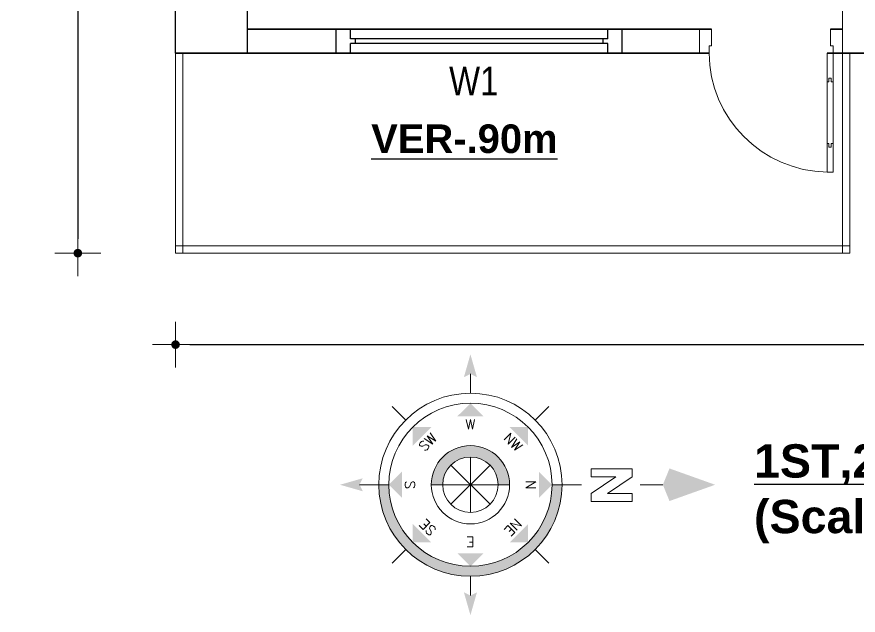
# Model space of a CAD drawing. Header units: inches. Extents: x -100787 to 3653, y -96809 to -8632.
# Drawn here: x -73734.7 to -73558.1, y -92394.9 to -92269.3 of the extents above; entities that cross this region are included whole.
import ezdxf
from ezdxf.enums import TextEntityAlignment as Align

# ---------------------------------------------------------------- set-up
doc = ezdxf.new("R2010")
doc.units = ezdxf.units.IN
doc.header["$MEASUREMENT"] = 0
doc.header["$PDMODE"] = 99
for name, color, linetype, lineweight in [('1-FOUNDATION DIM', 31, 'Continuous', 5), ('DIM', 7, 'Continuous', 15), ('door', 132, 'Continuous', 15), ('ELE.POWER', 10, 'Continuous', 20), ('Furniture Gr.Fl.', 6, 'Continuous', 5), ('R0D', 1, 'Continuous', 35), ('SB', 5, 'Continuous', 13)]:
    doc.layers.add(name, color=color, linetype=linetype, lineweight=lineweight)
for name, color, linetype in [('RCC', 6, 'Continuous'), ('TEX', 7, 'Continuous'), ('WINDOOR', 7, 'Continuous')]:
    doc.layers.add(name, color=color, linetype=linetype)
doc.styles.add('ARIAL', font='arial.ttf')
doc.styles.add('ROMANS', font='romans')
doc.styles.get("Standard").update_dxf_attribs({"font": 'ARIALN.TTF'})
doc.dimstyles.new('3-8', dxfattribs={"dimscale": 1.5, "dimtxt": 6, "dimasz": 2, "dimexe": 0.18, "dimexo": 6, "dimgap": 0, "dimtad": 0, "dimdec": 0, "dimzin": 3, "dimdsep": 46, "dimlunit": 3, "dimtxsty": 'ARIAL', "dimblk": 'DD', "dimcen": 1, "dimse1": 1, "dimse2": 1, "dimclrd": 256, "dimclrt": 256, "dimadec": 0, "dimazin": 0, "dimtfac": 0.5, "dimtdec": 0, "dimtmove": 2, "dimatfit": 0, "dimfxl": 0.18, "dimtvp": 0.75, "dimfrac": 1, "dimtolj": 1, "dimtzin": 0, "dimarcsym": 0})

# ---------------------------------------------------------------- blocks, each defined once
blk = doc.blocks.new('A$C154754DE')
at = {"layer": 'RCC'}
for p, q in [((0, 12), (15, 12)), ((0, 0), (0, 12)), ((15, 12), (15, 0)), ((15, 0), (0, 0))]:
    blk.add_line(p, q, dxfattribs=at)
blk = doc.blocks.new('D30')
at = {"layer": 'door'}
for p, q in [((2, 5), (2, 29.97)), ((3.25, 29.97), (2, 29.97)), ((3.25, 5), (3.25, 29.97)), ((2.4, 23.97), (2.4, 24.72)), ((2.85, 24.72), (2.4, 24.72)), ((2.85, 23.97), (2.85, 24.72)), ((2.4, 23.97), (2, 23.97)), ((3.25, 23.97), (2.85, 23.97)), ((2, 11), (2.4, 11)), ((2.4, 10.25), (2.4, 11)), ((2.85, 10.25), (2.85, 11)), ((2.85, 11), (3.25, 11)), ((2.4, 10.25), (2.85, 10.25)), ((0, 0), (0, 5)), ((0, 5), (2, 5)), ((2, 5), (2, 3.5)), ((2, 5), (3.25, 5)), ((30, 5), (28, 5)), ((28, 5), (28, 3.5)), ((30, 0), (30, 5)), ((2, 3.5), (2.5, 3.5)), ((2.5, 3.5), (2.5, 0)), ((28, 3.5), (27.5, 3.5)), ((27.5, 3.5), (27.5, 0)), ((2.5, 0), (0, 0)), ((27.5, 0), (30, 0))]:
    blk.add_line(p, q, dxfattribs=at)
blk.add_arc((2.89, 4.86), 25.11, 0.3204, 89.1727, dxfattribs=at)
blk = doc.blocks.new('W-1')
at = {"layer": 'WINDOOR'}
for p, q in [((-60, 0), (-60, -5)), ((-60, 0), (-57, 0)), ((-60, 0), (0, 0)), ((-57, 0), (-57, -2)), ((-3, 0), (-3, -2)), ((0, 0), (0, -5)), ((-57, -2), (-3, -2)), ((-57, -3), (-57, -5)), ((-57, -3), (-3, -3)), ((-56, -2), (-56, -3)), ((-4, -2), (-4, -3)), ((-3, -3), (-3, -5)), ((-57, -5), (-60, -5)), ((-60, -5), (0, -5)), ((0, -5), (-3, -5))]:
    blk.add_line(p, q, dxfattribs=at)
blk = doc.blocks.new('DD')
for p, q in [((0, 1.6), (0, -1.6)), ((-1.6, 0), (1.6, 0))]:
    blk.add_line(p, q)
at = {"const_width": 0.3}
blk.add_lwpolyline([(-0.15, 0, 1), (0.15, 0, 1)], format="xyb", close=True, dxfattribs=at)
blk = doc.blocks.new('*D595')
at = {"layer": 'Defpoints', "color": 0}
for p in [(-73701.38, -91560.88), (-73721.88, -92318.88), (-73701.38, -92318.88)]:
    blk.add_point(p, dxfattribs=at)
at = {"layer": 'Furniture Gr.Fl.', "lineweight": -2}
blk.add_line((-73721.88, -91563.88), (-73721.88, -92315.88), dxfattribs=at)
at = {"layer": 'Furniture Gr.Fl.', "lineweight": -2, "xscale": 3, "yscale": 3, "zscale": 3}
for p, rotation in [((-73721.88, -91560.88), 90), ((-73721.88, -92318.88), 270)]:
    blk.add_blockref('DD', p, dxfattribs=dict(at, rotation=rotation))
at = {"layer": 'Furniture Gr.Fl.', "insert": (-73728.78, -91939.88), "char_height": 9, "attachment_point": 5, "rotation": 90, "style": 'ARIAL'}
blk.add_mtext('\\A1;16.69m', dxfattribs=at)
blk = doc.blocks.new('*D614')
at = {"layer": 'Defpoints', "color": 0}
for p in [(-73701.38, -92306.88), (-73365.38, -92306.88), (-73365.38, -92338.08)]:
    blk.add_point(p, dxfattribs=at)
at = {"layer": 'Furniture Gr.Fl.', "lineweight": -2}
blk.add_line((-73698.38, -92338.08), (-73368.38, -92338.08), dxfattribs=at)
at = {"layer": 'Furniture Gr.Fl.', "lineweight": -2, "xscale": 3, "yscale": 3, "zscale": 3, "rotation": 180}
blk.add_blockref('DD', (-73701.38, -92338.08), dxfattribs=at)
at = {"layer": 'Furniture Gr.Fl.', "lineweight": -2, "xscale": 3, "yscale": 3, "zscale": 3}
blk.add_blockref('DD', (-73365.38, -92338.08), dxfattribs=at)
at = {"layer": 'Furniture Gr.Fl.', "insert": (-73533.38, -92331.19), "char_height": 9, "attachment_point": 5, "style": 'ARIAL'}
blk.add_mtext('\\A1;6.85m', dxfattribs=at)
blk = doc.blocks.new('Anno_North_J_Metric')
at = {"linetype": 'ByBlock', "lineweight": -2}
h = blk.add_hatch(color=0, dxfattribs=at)
h.paths.add_polyline_path([(-4.167, 0), (-4.679, 0, 1), (4.679, 0), (4.167, 0, -1)])
h.paths.add_polyline_path([(1.414, 0), (2, 0, 1), (-2, 0), (-1.414, 0, -1)])
at = {"color": 0, "linetype": 'ByBlock', "lineweight": -2}
for p, q in [((0, 4.679), (0, 5.667)), ((-3.308, 3.308), (-4.007, 4.007)), ((3.308, 3.308), (4.007, 4.007)), ((0, 1.414), (0, -1.414)), ((0, -1.414), (0, 1.414)), ((-1, 1), (1, -1)), ((-1, -1), (1, 1)), ((1, -1), (-1, 1)), ((1, 1), (-1, -1)), ((6.169, 0.401), (6.169, 0.821)), ((6.169, 0.821), (8.269, 0.821)), ((8.269, 0.821), (8.269, 0.401)), ((-4.679, 0), (-5.667, 0)), ((-4.679, 0), (-4.167, 0)), ((-1.414, 0), (-2, 0)), ((-1.414, 0), (1.414, 0)), ((1.414, 0), (-1.414, 0)), ((1.414, 0), (2, 0)), ((4.679, 0), (4.167, 0)), ((4.679, 0), (5.667, 0)), ((7.429, 0.401), (6.169, 0.401)), ((6.169, -0.439), (7.429, 0.401)), ((8.269, 0.401), (7.009, -0.439)), ((8.667, 0), (9.833, 0)), ((6.169, -0.859), (6.169, -0.439)), ((8.269, -0.859), (6.169, -0.859)), ((7.009, -0.439), (8.269, -0.439)), ((8.269, -0.439), (8.269, -0.859)), ((-3.308, -3.308), (-4.007, -4.007)), ((3.308, -3.308), (4.007, -4.007)), ((0, -4.679), (0, -5.667))]:
    blk.add_line(p, q, dxfattribs=at)
for radius in [4.679, 4.167, 2, 1.414]:
    blk.add_circle((0, 0), radius, dxfattribs=at)
for points in [[(-0.333, 5.5), (0, 5.667), (0, 6.667)], [(0, 6.667), (0.333, 5.5), (0, 5.667)], [(0, 4.167), (0.667, 3.5), (-0.667, 3.5)], [(-2.946, 2.946), (-2.003, 2.946), (-2.946, 2.003)], [(2.946, 2.946), (2.946, 2.003), (2.003, 2.946)], [(-4.167, 0), (-3.5, 0.667), (-3.5, -0.667)], [(4.167, 0), (3.5, -0.667), (3.5, 0.667)], [(12.5, 0), (10.167, 0.833), (9.833, 0)], [(-6.667, 0), (-5.5, 0.333), (-5.667, 0)], [(-5.5, -0.333), (-5.667, 0), (-6.667, 0)], [(9.833, 0), (10.167, -0.833), (12.5, 0)], [(-2.946, -2.946), (-2.946, -2.003), (-2.003, -2.946)], [(2.946, -2.946), (2.003, -2.946), (2.946, -2.003)], [(0, -4.167), (-0.667, -3.5), (0.667, -3.5)], [(0, -6.667), (-0.333, -5.5), (0, -5.667)], [(0.333, -5.5), (0, -5.667), (0, -6.667)]]:
    blk.add_solid(points, dxfattribs=at)
at = {"color": 0, "linetype": 'ByBlock', "lineweight": -2, "style": 'ROMANS'}
blk.add_text('W', height=0.5, dxfattribs=at).set_placement((0, 2.833), align=Align.CENTER)
for s, rotation, p in [('SW', 45, (-2.003, 2.003)), ('NW', 315, (2.003, 2.003)), ('S', 270, (-3.333, 0)), ('N', 270, (2.833, 0)), ('SE', 135, (-2, -2)), ('NE', 225, (2, -2)), ('E', 180, (0, -2.667))]:
    blk.add_text(s, height=0.5, rotation=rotation, dxfattribs=at).set_placement(p, align=Align.CENTER)

msp = doc.modelspace()

# ---------------------------------------------------------------- linework, layer by layer
at = {"layer": 'ELE.POWER'}
msp.add_line((-73561.42, -92155.88), (-73561.42, -92271.88), dxfattribs=at)
at = {"layer": 'R0D'}
for p, q in [((-73701.38, -92271.88), (-73701.38, -92271.88)), ((-73588.92, -92271.88), (-73686.38, -92271.88)), ((-73561.42, -92271.88), (-73563.92, -92271.88)), ((-73589.42, -92276.88), (-73701.38, -92276.88)), ((-73696.38, -92276.88), (-73696.38, -92276.88)), ((-73508.42, -92276.88), (-73564.67, -92276.88))]:
    msp.add_line(p, q, dxfattribs=at)
at = {"layer": 'SB'}
for p, q in [((-73561.42, -92271.88), (-73561.42, -92318.88)), ((-73701.38, -92276.88), (-73701.38, -92318.88)), ((-73699.82, -92276.88), (-73699.82, -92318.88)), ((-73559.86, -92276.88), (-73559.86, -92318.88)), ((-73701.38, -92317.32), (-73559.86, -92317.32)), ((-73701.38, -92318.88), (-73559.86, -92318.88))]:
    msp.add_line(p, q, dxfattribs=at)

# ---------------------------------------------------------------- block references
at = {"layer": '1-FOUNDATION DIM', "rotation": 180}
msp.add_blockref('D30', (-73561.42, -92271.88), dxfattribs=at)
at = {"layer": 'DIM', "ltscale": 500000, "xscale": 4.107415312464582, "yscale": 4.107415312464582, "zscale": 4.107415327752908}
msp.add_blockref('Anno_North_J_Metric', (-73639.5, -92367.5), dxfattribs=at)
at = {"layer": 'RCC'}
msp.add_blockref('A$C154754DE', (-73701.38, -92276.88), dxfattribs=at)
at = {"layer": 'WINDOOR', "ltscale": 10, "rotation": 180}
msp.add_blockref('W-1', (-73667.65, -92276.88), dxfattribs=at)

# ---------------------------------------------------------------- texts
at = {"layer": 'TEX', "linetype": 'ByBlock', "insert": (-73633.66, -92285.73), "char_height": 6, "width": 18.7715, "attachment_point": 9}
msp.add_mtext('{\\fArial Narrow|b0|i0|c0|p34;W1}', dxfattribs=at)
at = {"layer": 'TEX', "insert": (-73640.77, -92294.89), "char_height": 6, "width": 86.6093, "attachment_point": 5, "rotation": 359.975}
msp.add_mtext('{\\fArial|b1|i0|c0|p34;\\LVER-.90m}', dxfattribs=at)
at = {"layer": 'TEX', "insert": (-73580, -92359), "char_height": 7, "width": 256.473, "attachment_point": 1}
msp.add_mtext('{\\fArial Rounded MT Bold|b0|i0|c0|p34;\\L1ST,2ND,3RD abd 4th FLOOR PLAN\\P\\l(Scale: 1:75)}', dxfattribs=at)

# ---------------------------------------------------------------- dimensions: what is measured, and where the dimension line sits
at = {"layer": 'Furniture Gr.Fl.'}
dim = msp.add_linear_dim(base=(-73721.88, -92318.88), p1=(-73701.38, -91560.88), p2=(-73701.38, -92318.88), angle=90, text='16.69m', dimstyle='3-8', dxfattribs=at)
dim.commit()
dim.dimension.update_dxf_attribs({"geometry": '*D595', "text_midpoint": (-73728.78, -91939.88)})
dim = msp.add_linear_dim(base=(-73365.38, -92338.08), p1=(-73701.38, -92306.88), p2=(-73365.38, -92306.88), text='6.85m', dimstyle='3-8', dxfattribs=at)
dim.commit()
dim.dimension.update_dxf_attribs({"geometry": '*D614', "text_midpoint": (-73533.38, -92331.19)})

doc.saveas('drawing.dxf')
